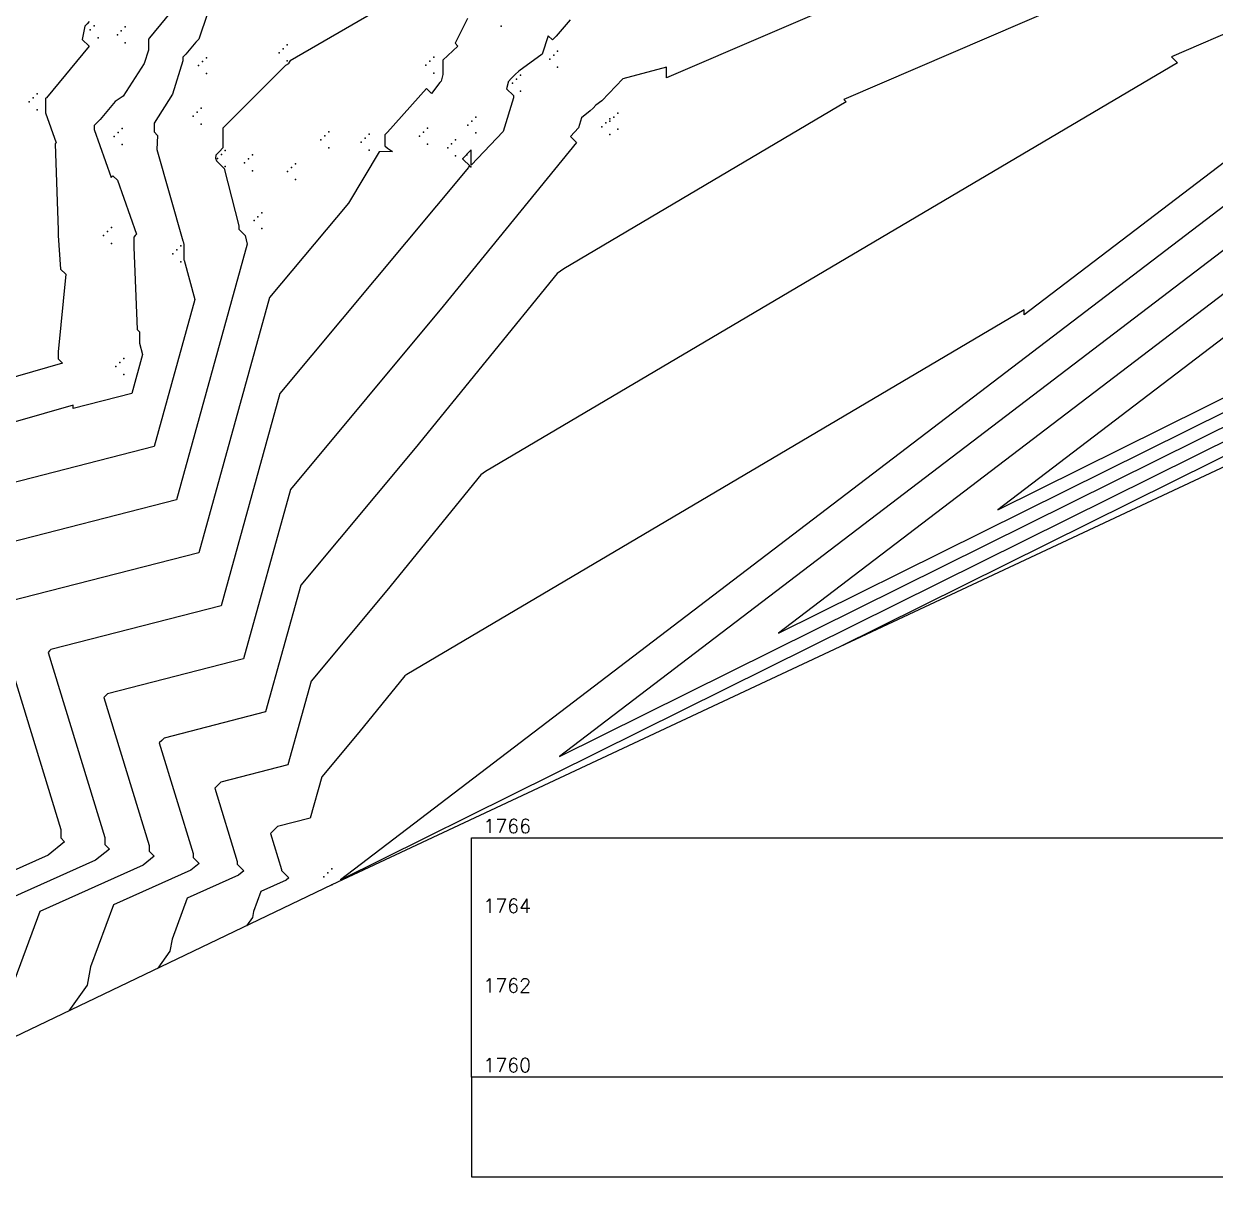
# Model space of a CAD drawing. Header units: metres. Extents: x 419582 to 423558, y 4805372 to 4807539.
# Drawn here: x 421297.74 to 421327.64, y 4806107.55 to 4806136.62 of the extents above; entities that cross this region are included whole.
import ezdxf

# ---------------------------------------------------------------- set-up
doc = ezdxf.new("R2010")
doc.units = ezdxf.units.M
for name, color, linetype in [('C-ROAD-PROF-TEXT', 11, 'Continuous'), ('C-ROAD-PROF-TTLB', 5, 'Continuous'), ('C-TINN', 4, 'Continuous'), ('C-TINN-BNDY', 110, 'Continuous'), ('C-TOPO-MAJR', 9, 'Continuous'), ('C-TOPO-MINR', 8, 'Continuous')]:
    doc.layers.add(name, color=color, linetype=linetype)
doc.styles.get("Standard").update_dxf_attribs({"font": 'simplex.shx'})

msp = doc.modelspace()

# ---------------------------------------------------------------- linework, layer by layer
at = {"layer": 'C-ROAD-PROF-TTLB', "color": 5, "linetype": 'Continuous', "lineweight": -3}
for p, q in [((421308.974, 4806110.188), (421308.974, 4806116.188)), ((421308.974, 4806116.188), (421388.974, 4806116.188))]:
    msp.add_line(p, q, dxfattribs=at)
msp.add_3dface([(421308.974, 4806107.688), (421388.974, 4806107.688), (421388.974, 4806110.188), (421308.974, 4806110.188)], dxfattribs=at)
at = {"layer": 'C-TINN', "color": 4, "linetype": 'Continuous', "lineweight": -3}
for p in [(421299.41, 4806136.47, 1762.03), (421299.51, 4806136.57, 1762.03), (421300.29, 4806136.54, 1762.33), (421309.72, 4806136.56, 1766.25), (421299.61, 4806136.27, 1762.03), (421300.09, 4806136.34, 1762.33), (421300.19, 4806136.44, 1762.33), (421300.29, 4806136.14, 1762.33), (421304.15, 4806135.89, 1764.98), (421304.25, 4806135.99, 1764.98), (421304.35, 4806136.09, 1764.98), (421311.14, 4806135.93, 1767.14), (421302.13, 4806135.57, 1764.46), (421302.23, 4806135.67, 1764.46), (421302.33, 4806135.77, 1764.46), (421304.35, 4806135.69, 1764.98), (421307.83, 4806135.58, 1765.86), (421307.93, 4806135.68, 1765.86), (421308.03, 4806135.78, 1765.86), (421310.94, 4806135.73, 1767.14), (421311.04, 4806135.83, 1767.14), (421302.33, 4806135.37, 1764.46), (421308.03, 4806135.38, 1765.86), (421310.21, 4806135.33, 1767.07), (421311.14, 4806135.53, 1767.14), (421310.01, 4806135.13, 1767.07), (421310.11, 4806135.23, 1767.07), (421297.88, 4806134.66, 1761.83), (421297.98, 4806134.76, 1761.83), (421298.08, 4806134.86, 1761.83), (421310.21, 4806134.93, 1767.07), (421298.08, 4806134.46, 1761.83), (421302.09, 4806134.4, 1764.72), (421302.19, 4806134.5, 1764.72), (421312.65, 4806134.38, 1768.31), (421301.99, 4806134.3, 1764.72), (421302.19, 4806134.1, 1764.72), (421308.89, 4806134.08, 1766.64), (421308.99, 4806134.18, 1766.64), (421309.09, 4806134.28, 1766.64), (421312.347, 4806134.138, 1768.309), (421312.447, 4806134.238, 1768.309), (421312.45, 4806134.18, 1768.31), (421312.55, 4806134.28, 1768.31), (421300.01, 4806133.79, 1763.41), (421300.11, 4806133.89, 1763.41), (421300.21, 4806133.99, 1763.41), (421305.3, 4806133.81, 1765.5), (421305.4, 4806133.91, 1765.5), (421306.41, 4806133.85, 1765.89), (421307.67, 4806133.8, 1766.24), (421307.77, 4806133.9, 1766.24), (421307.87, 4806134, 1766.24), (421309.09, 4806133.88, 1766.64), (421312.247, 4806134.038, 1768.309), (421312.447, 4806133.838, 1768.309), (421312.65, 4806133.98, 1768.31), (421300.21, 4806133.59, 1763.41), (421305.2, 4806133.71, 1765.5), (421305.4, 4806133.51, 1765.5), (421306.21, 4806133.65, 1765.89), (421306.31, 4806133.75, 1765.89), (421307.87, 4806133.6, 1766.24), (421308.38, 4806133.51, 1766.3), (421308.48, 4806133.61, 1766.3), (421308.58, 4806133.71, 1766.3), (421302.6, 4806133.24, 1765.03), (421302.7, 4806133.34, 1765.03), (421302.8, 4806133.44, 1765.03), (421303.38, 4806133.23, 1765.38), (421303.48, 4806133.33, 1765.38), (421306.41, 4806133.45, 1765.89), (421308.58, 4806133.31, 1766.3), (421308.76, 4806133.23, 1767.02), (421308.86, 4806133.33, 1767.02), (421308.96, 4806133.43, 1767.02), (421302.8, 4806133.04, 1765.03), (421303.28, 4806133.13, 1765.38), (421303.48, 4806132.93, 1765.38), (421304.36, 4806132.91, 1765.49), (421304.46, 4806133.01, 1765.49), (421304.56, 4806133.11, 1765.49), (421308.96, 4806133.03, 1767.02), (421304.56, 4806132.71, 1765.49), (421303.52, 4806131.68, 1765.28), (421303.62, 4806131.78, 1765.28), (421303.72, 4806131.88, 1765.28), (421299.84, 4806131.41, 1762.46), (421299.94, 4806131.51, 1762.46), (421303.72, 4806131.48, 1765.28), (421299.74, 4806131.31, 1762.46), (421299.94, 4806131.11, 1762.46), (421301.48, 4806130.85, 1763.94), (421301.58, 4806130.95, 1763.94), (421301.68, 4806131.05, 1763.94), (421301.68, 4806130.65, 1763.94), (421300.15, 4806128.12, 1762.64), (421300.25, 4806128.22, 1762.64), (421300.05, 4806128.02, 1762.64), (421300.25, 4806127.82, 1762.64), (421305.37, 4806115.31, 1771.96), (421305.47, 4806115.41, 1771.96), (421305.27, 4806115.21, 1771.96), (421305.47, 4806115.01, 1771.96)]:
    msp.add_point(p, dxfattribs=at)
at = {"layer": 'C-TINN-BNDY', "color": 110, "linetype": 'Continuous', "lineweight": -3, "flags": 128}
msp.add_lwpolyline([(422724.87, 4807165.92), (422697.08, 4807146.67), (422577.28, 4807048.8), (422494.93, 4806993.73), (422433.35, 4806948.24), (422390.21, 4806913.55), (422303.24, 4806847.72), (422229.68, 4806793.83), (422213.19, 4806781.58), (422179.34, 4806755.48), (422143.63, 4806726.94), (422090.94, 4806686.36), (421935.65, 4806537.41), (421807.76, 4806419.27), (421798.23, 4806410.98), (421750.84, 4806385.06), (421712.43, 4806364.25), (421678.37, 4806344.94), (421648.74, 4806328.11), (421541.25, 4806258.62), (421434.62, 4806175.52), (421305.47, 4806115.01), (421187.67, 4806058.56)], dxfattribs=at)
at = {"layer": 'C-TOPO-MAJR', "color": 9, "linetype": 'Continuous', "lineweight": -3, "elevation": 1775, "flags": 128}
msp.add_lwpolyline([(421365.652, 4806145.99), (421354.368, 4806143.671), (421350.045, 4806146.918), (421350.045, 4806146.996), (421343.742, 4806147.149), (421343.728, 4806147.135), (421343.714, 4806147.121), (421340.245, 4806142.48), (421337.904, 4806136.781), (421337.904, 4806136.592), (421338.01, 4806136.487), (421322.184, 4806124.42), (421365.652, 4806145.99)], close=True, dxfattribs=at)
at = {"layer": 'C-TOPO-MAJR', "color": 9, "linetype": 'Continuous', "lineweight": -3, "flags": 128}
for points, elevation in [([(421306.665, 4806136.988), (421304.429, 4806135.688), (421304.395, 4806135.65), (421304.39, 4806135.622), (421304.387, 4806135.618), (421304.383, 4806135.614), (421304.307, 4806135.572), (421302.737, 4806134.004), (421302.741, 4806133.543), (421302.741, 4806133.504), (421302.651, 4806133.414), (421302.56, 4806133.323), (421302.556, 4806133.246), (421302.575, 4806133.18), (421302.769, 4806132.985), (421303.136, 4806131.548), (421303.136, 4806131.465), (421303.294, 4806131.307), (421303.352, 4806131.092), (421301.572, 4806124.678), (421295.581, 4806123.138)], 1765), ([(421328.445, 4806136.609), (421326.541, 4806135.791), (421326.693, 4806135.64), (421309.326, 4806125.382), (421309.216, 4806125.303), (421306.855, 4806122.401), (421304.957, 4806120.125), (421304.372, 4806118.02), (421302.685, 4806117.586), (421302.611, 4806117.512), (421302.536, 4806117.437), (421303.099, 4806115.6), (421303.099, 4806115.532), (421303.265, 4806115.366), (421303.129, 4806115.256), (421301.842, 4806114.679), (421301.463, 4806113.648), (421301.408, 4806113.345), (421301.103, 4806112.917)], 1770)]:
    msp.add_lwpolyline(points, dxfattribs=dict(at, elevation=elevation))
at = {"layer": 'C-TOPO-MINR', "color": 8, "linetype": 'Continuous', "lineweight": -3, "flags": 128}
for points, elevation in [([(421318.199, 4806120.974), (421387.238, 4806155.232)], 1771), ([(421302.564, 4806137.505), (421302.133, 4806136.238), (421302.058, 4806136.163), (421301.811, 4806135.858), (421301.733, 4806135.779), (421301.733, 4806135.693), (421301.478, 4806134.854), (421301.012, 4806134.13), (421301.012, 4806133.91), (421301.102, 4806133.82), (421301.08, 4806133.463), (421301.731, 4806131.171), (421301.742, 4806131.16), (421301.762, 4806131.078), (421301.762, 4806130.696), (421301.771, 4806130.687), (421302.038, 4806129.705), (421301.012, 4806126.009), (421295.448, 4806124.58)], 1764), ([(421319.057, 4806137.494), (421313.873, 4806135.268), (421313.873, 4806135.531), (421312.772, 4806135.24), (421312.25, 4806134.685), (421312.102, 4806134.58), (421312.028, 4806134.506), (421311.954, 4806134.432), (421311.739, 4806134.26), (421311.663, 4806134.009), (421311.459, 4806133.796), (421311.611, 4806133.644), (421308.268, 4806129.535), (421304.433, 4806124.937), (421303.252, 4806120.683), (421299.844, 4806119.807), (421299.795, 4806119.759), (421299.747, 4806119.71), (421300.885, 4806115.999), (421300.885, 4806115.86), (421301.015, 4806115.729), (421300.74, 4806115.507), (421298.141, 4806114.342), (421297.374, 4806112.257)], 1768), ([(421301.685, 4806137.234), (421300.9, 4806136.266), (421300.869, 4806136.235), (421300.869, 4806135.961), (421300.767, 4806135.624), (421300.24, 4806134.806), (421300.032, 4806134.667), (421299.657, 4806134.216), (421299.583, 4806134.142), (421299.509, 4806134.068), (421299.509, 4806133.964), (421299.937, 4806132.763), (421299.98, 4806132.806), (421300.093, 4806132.692), (421300.575, 4806131.342), (421300.538, 4806131.306), (421300.502, 4806131.269), (421300.502, 4806131.015), (421300.591, 4806128.948), (421300.646, 4806128.893), (421300.646, 4806128.604), (421300.723, 4806128.319), (421300.452, 4806127.341), (421298.979, 4806126.962), (421298.979, 4806127.051), (421295.39, 4806126.024)], 1763), ([(421323.751, 4806137.052), (421318.322, 4806134.72), (421318.383, 4806134.658), (421311.293, 4806130.47), (421311.127, 4806130.35), (421307.561, 4806125.968), (421304.695, 4806122.531), (421303.812, 4806119.351), (421301.264, 4806118.697), (421301.203, 4806118.635), (421301.141, 4806118.574), (421301.992, 4806115.799), (421301.992, 4806115.696), (421302.14, 4806115.548), (421301.934, 4806115.381), (421299.992, 4806114.511), (421299.418, 4806112.952), (421299.336, 4806112.495), (421298.875, 4806111.85)], 1769), ([(421308.878, 4806136.751), (421308.565, 4806136.132), (421308.637, 4806136.06), (421308.259, 4806135.705), (421308.259, 4806135.351), (421308.22, 4806135.183), (421308.202, 4806135.165), (421308.184, 4806135.147), (421307.971, 4806134.872), (421307.845, 4806134.998), (421306.869, 4806133.897), (421306.837, 4806133.866), (421306.806, 4806133.834), (421306.806, 4806133.56), (421306.869, 4806133.497), (421306.992, 4806133.412), (421306.658, 4806133.409), (421305.888, 4806132.121), (421303.909, 4806129.748), (421302.132, 4806123.346), (421297.002, 4806122.028)], 1766), ([(421299.387, 4806136.674), (421299.33, 4806136.617), (421299.273, 4806136.56), (421299.21, 4806136.229), (421299.381, 4806136.058), (421298.309, 4806134.766), (421298.298, 4806134.756), (421298.288, 4806134.745), (421298.288, 4806134.388), (421298.555, 4806133.637), (421298.528, 4806133.61), (421298.604, 4806131.444), (421298.604, 4806131.307), (421298.667, 4806130.463), (421298.797, 4806130.333), (421298.604, 4806128.387), (421298.604, 4806128.216), (421298.718, 4806128.102), (421296.073, 4806127.344)], 1762), ([(421311.454, 4806136.723), (421311.102, 4806136.307), (421311.056, 4806136.261), (421311.01, 4806136.215), (421310.902, 4806136.322), (421310.748, 4806135.861), (421310.168, 4806135.435), (421310.077, 4806135.344), (421309.985, 4806135.252), (421309.895, 4806135.168), (421309.895, 4806135.144), (421309.86, 4806134.992), (421310.028, 4806134.824), (421310.028, 4806134.759), (421309.771, 4806133.914), (421308.967, 4806133.075), (421308.967, 4806133.454), (421308.949, 4806133.438), (421308.852, 4806133.341), (421308.852, 4806133.329), (421308.755, 4806133.232), (421308.949, 4806133.038), (421308.915, 4806133.037), (421308.9, 4806133.012), (421304.171, 4806127.342), (421302.692, 4806122.014), (421298.423, 4806120.918), (421298.387, 4806120.882), (421298.352, 4806120.846), (421299.777, 4806116.198), (421299.777, 4806116.024), (421299.891, 4806115.911), (421299.546, 4806115.632), (421296.29, 4806114.173)], 1767), ([(421331.884, 4806136.203), (421322.851, 4806129.315), (421322.851, 4806129.445), (421307.358, 4806120.294), (421307.305, 4806120.255), (421306.148, 4806118.834), (421305.219, 4806117.719), (421304.932, 4806116.688), (421304.106, 4806116.476), (421304.019, 4806116.388), (421303.931, 4806116.301), (421304.207, 4806115.401), (421304.207, 4806115.368), (421304.39, 4806115.184), (421304.323, 4806115.13), (421303.693, 4806114.848), (421303.507, 4806114.343), (421303.481, 4806114.194), (421303.331, 4806113.985)], 1771), ([(421296.957, 4806121.983), (421298.67, 4806116.397), (421298.67, 4806116.189), (421298.766, 4806116.093), (421298.351, 4806115.757), (421294.439, 4806114.005)], 1766)]:
    msp.add_lwpolyline(points, dxfattribs=dict(at, elevation=elevation))
for points, elevation in [([(421381.842, 4806152.922), (421362.073, 4806148.86), (421358.039, 4806151.889), (421355.486, 4806151.868), (421353.072, 4806151.745), (421353.072, 4806152.038), (421352.423, 4806152.156), (421352.37, 4806152.209), (421349.884, 4806154.205), (421345.428, 4806154.252), (421341.631, 4806150.838), (421341.631, 4806150.692), (421341.568, 4806150.628), (421341.504, 4806150.565), (421339.559, 4806149.653), (421339.667, 4806149.545), (421337.483, 4806146.623), (421333.381, 4806136.639), (421333.381, 4806136.308), (421333.416, 4806136.274), (421305.69, 4806115.134), (421381.842, 4806152.922)], 1772), ([(421376.445, 4806150.611), (421359.504, 4806147.131), (421354.802, 4806150.662), (421353.513, 4806150.651), (421352.294, 4806150.589), (421352.294, 4806150.935), (421351.966, 4806150.995), (421351.939, 4806151.021), (421350.684, 4806152.029), (421344.681, 4806152.093), (421342.507, 4806150.138), (421342.507, 4806150.054), (421342.428, 4806149.975), (421342.348, 4806149.896), (421341.234, 4806149.374), (421341.382, 4806149.226), (421338.404, 4806145.242), (421334.889, 4806136.686), (421334.889, 4806136.403), (421334.947, 4806136.345), (421311.188, 4806118.229), (421376.445, 4806150.611)], 1773), ([(421371.049, 4806148.3), (421356.936, 4806145.401), (421351.565, 4806149.435), (421351.539, 4806149.434), (421351.516, 4806149.433), (421351.516, 4806149.832), (421351.509, 4806149.833), (421351.509, 4806149.834), (421351.484, 4806149.854), (421343.934, 4806149.934), (421343.382, 4806149.438), (421343.382, 4806149.417), (421343.288, 4806149.322), (421343.193, 4806149.227), (421342.91, 4806149.095), (421343.097, 4806148.908), (421339.324, 4806143.861), (421336.397, 4806136.734), (421336.397, 4806136.498), (421336.479, 4806136.416), (421316.686, 4806121.324), (421371.049, 4806148.3)], 1774)]:
    msp.add_lwpolyline(points, close=True, dxfattribs=dict(at, elevation=elevation))

# ---------------------------------------------------------------- texts
at = {"layer": 'C-ROAD-PROF-TEXT', "color": 11, "linetype": 'Continuous', "lineweight": -3, "char_height": 0.35, "attachment_point": 6}
for s, insert in [('1766', (421310.473, 4806116.488)), ('1764', (421310.473, 4806114.488)), ('1762', (421310.473, 4806112.488)), ('1760', (421310.473, 4806110.488))]:
    msp.add_mtext(s, dxfattribs=dict(at, insert=insert))

doc.saveas('drawing.dxf')
